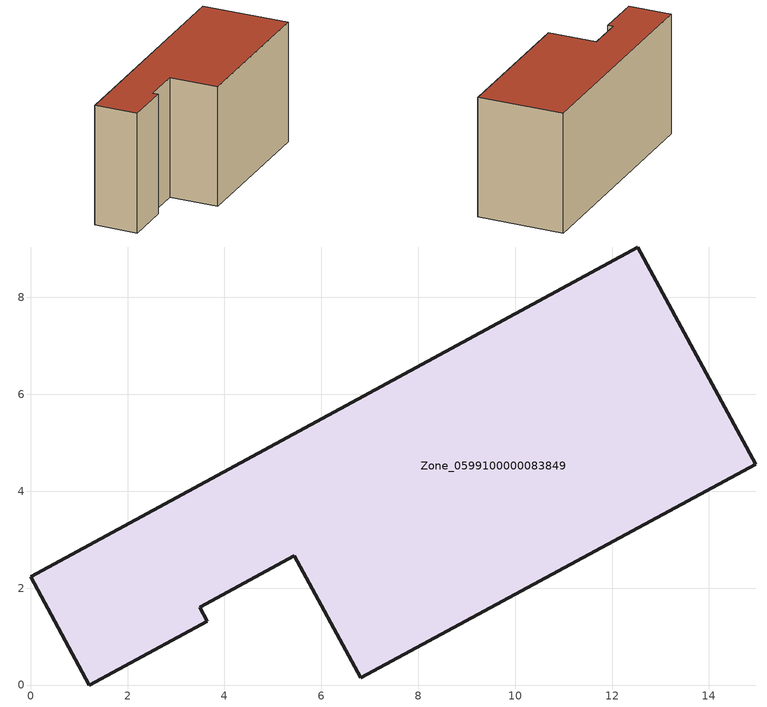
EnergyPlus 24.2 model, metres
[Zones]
Zone_0599100000083849
 floor ground (C_G): 12.53,9.04 14.97,4.56 6.81,0.15 5.44,2.67 3.49,1.61 3.65,1.32 1.21,0 0,2.23 z0
 wall outside (C_F): 1.21,0 3.65,1.32 3.49,1.61 5.44,2.67 6.81,0.15 14.97,4.56 12.53,9.04 0,2.23 1.21,0 z0:7.17
 roof outside (C_R): 12.53,9.04 0,2.23 1.21,0 3.65,1.32 3.49,1.61 5.44,2.67 6.81,0.15 14.97,4.56 z7.17
[BUILDING]
Pand.0599100000083849: North Axis=0; Terrain=City; Loads Convergence Tolerance Value=0.04; Temperature Convergence Tolerance Value=0.4; Solar Distribution=FullExterior; Maximum Number of Warmup Days=25; Minimum Number of Warmup Days=1
[Site:Location]
Rotterdam.The.Hague.AP_ZH_NLD Design_Conditions: Latitude=51.96; Longitude=4.45; Time Zone=1; Elevation=-4.5
[SITE:GROUNDTEMPERATURE:BUILDINGSURFACE]
18, 18, 18, 18, 18, 18, 18, 18, 18, 18, 18, 18
[MATERIAL] Thermal Absorptance=0.9; Solar Absorptance=0.7; Visible Absorptance=0.7
Name | Roughness | Thickness | Conductivity | Density | Specific Heat
G.TI.1975-1991 | MediumSmooth | 0.15 | 0.288461 | 540 | 1210
F.TI.1975-1991 | Rough | 0.3 | 0.230769 | 1920 | 840
R.TI.1975-1991 | MediumRough | 0.2 | 0.153846 | 1500 | 1000
[CONSTRUCTION]
C_G: G.TI.1975-1991
C_F: F.TI.1975-1991
C_R: R.TI.1975-1991
[ZONE]
Zone_0599100000083849: Type=1; Multiplier=1; Ceiling Height=Autocalculate; Volume=Autocalculate; Floor Area=autocalculate; Part of Total Floor Area=Yes
[ZONEINFILTRATION:DESIGNFLOWRATE]
Infil_Zone_0599100000083849: Zone or ZoneList or Space or SpaceList=Zone_0599100000083849; Schedule=AlwaysOn; Design Flow Rate Calculation Method=Flow/Area; Flow Rate per Floor Area=0.003; Constant Term Coefficient=1; Temperature Term Coefficient=0; Velocity Term Coefficient=0; Velocity Squared Term Coefficient=0
[HVACTEMPLATE:ZONE:IDEALLOADSAIRSYSTEM]
Zone_0599100000083849: Maximum Heating Supply Air Temperature=50; Minimum Cooling Supply Air Temperature=13; Maximum Heating Supply Air Humidity Ratio=0.0156; Minimum Cooling Supply Air Humidity Ratio=0.0077; Heating Limit=NoLimit; Cooling Limit=NoLimit; Dehumidification Control Type=ConstantSensibleHeatRatio; Cooling Sensible Heat Ratio=0.7; Dehumidification Setpoint=60; Humidification Control Type=None; Humidification Setpoint=30; Outdoor Air Method=None; Outdoor Air Flow Rate per Person=0.00944; Outdoor Air Flow Rate per Zone Floor Area=0; Outdoor Air Flow Rate per Zone=0; Demand Controlled Ventilation Type=None; Outdoor Air Economizer Type=NoEconomizer; Heat Recovery Type=None; Sensible Heat Recovery Effectiveness=0.7; Latent Heat Recovery Effectiveness=0.65
[ZONECONTROL:THERMOSTAT]
ThermostatControl_Zone_0599100000083849: Zone or ZoneList=Zone_0599100000083849; Control Type Schedule=DualSetpointControlType; Control 1=Thermostat_Zone_0599100000083849; Temperature Difference Between Cutout And Setpoint=0
[THERMOSTATSETPOINT:DUALSETPOINT]
Thermostat_Zone_0599100000083849: Heating Setpoint Temperature Schedule=HeatingSetpoint_Zone_0599100000083849; Cooling Setpoint Temperature Schedule=CoolingSetpoint_Zone_0599100000083849
[SCHEDULE:COMPACT]
HeatingSetpoint_Zone_0599100000083849: Through: 12/31, For: AllDays, Until: 24:00, 21
CoolingSetpoint_Zone_0599100000083849: Through: 12/31, For: AllDays, Until: 24:00, 24
DualSetpointControlType: Through: 12/31, For: AllDays, Until: 24:00, 4
AlwaysOn: Through: 12/31, For: AllDays, Until: 24:00, 1
